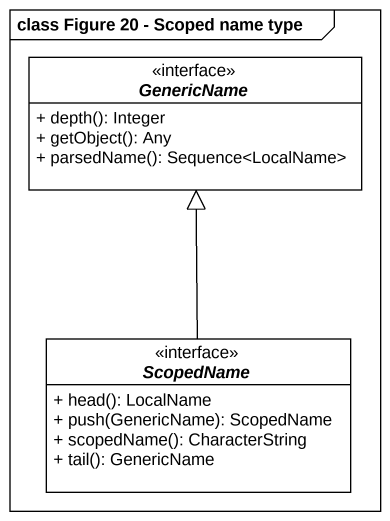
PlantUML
@startuml
mainframe class Figure 20 - Scoped name type
hide circle
hide empty members
skinparam classAttributeIconSize 0
interface GenericName #FFFFFF {
  + depth(): Integer
  + getObject(): Any
  + parsedName(): Sequence<LocalName>
}
interface ScopedName #FFFFFF {
  + head(): LocalName
  + push(GenericName): ScopedName
  + scopedName(): CharacterString
  + tail(): GenericName
}
ScopedName -up-|> GenericName
@enduml
